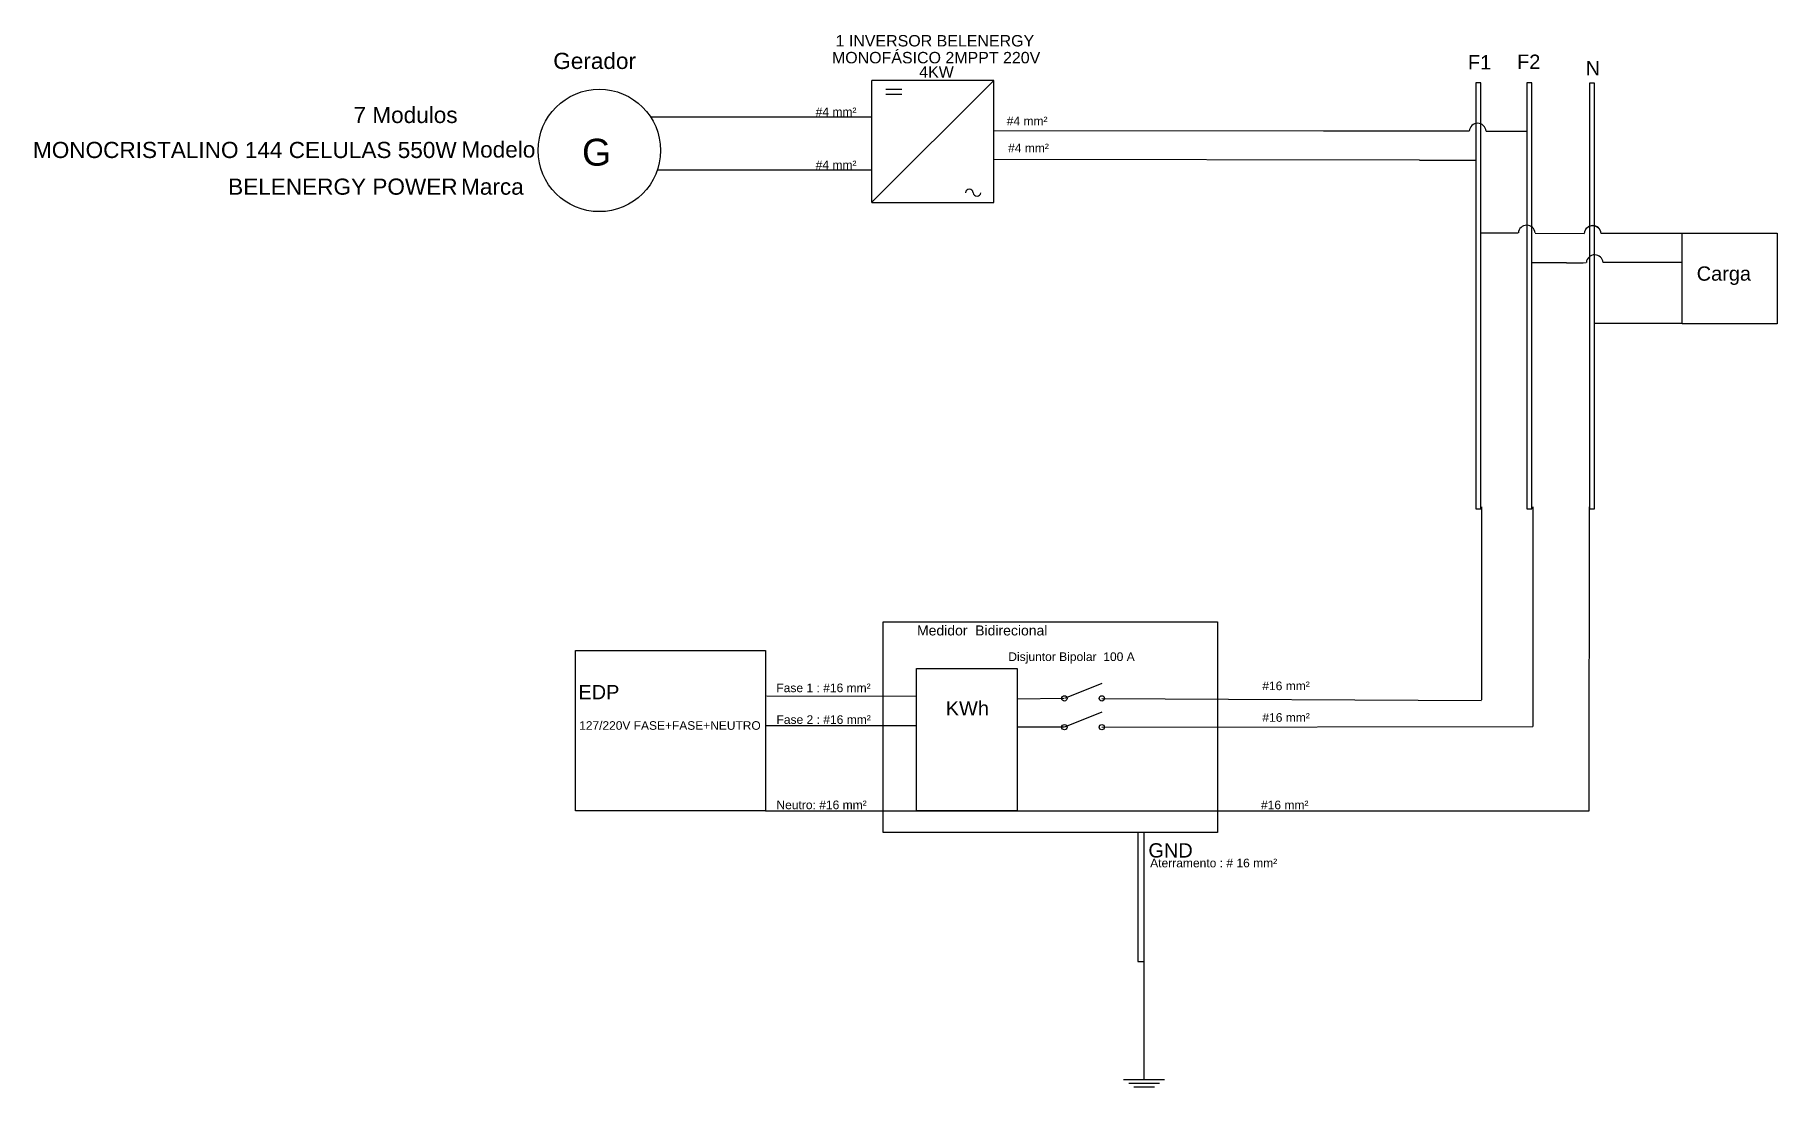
# Model space of a CAD drawing. Header units: millimetres. Extents: x 23326 to 52048, y 17286 to 34633.
import ezdxf

# ---------------------------------------------------------------- set-up
doc = ezdxf.new("R2010")
doc.units = ezdxf.units.MM
doc.styles.add('arial', font='arial.ttf')
doc.styles.get("Standard").update_dxf_attribs({"font": 'arial.ttf'})

msp = doc.modelspace()

# ---------------------------------------------------------------- linework, layer by layer
for p, q in [((39136, 33881), (37124, 33881)), ((39136, 33881), (37124, 31873)), ((37124, 31871), (37124, 33881)), ((37352, 33738), (37621, 33738)), ((37352, 33655), (37621, 33655)), ((39136, 31871), (39136, 33881)), ((47079, 33839), (47079, 26819)), ((47163, 33839), (47079, 33839)), ((47163, 26819), (47163, 33839)), ((47922, 33839), (47922, 27937)), ((48006, 33839), (47922, 33839)), ((47922, 33839), (47922, 26819)), ((48006, 33839), (47922, 33839)), ((48006, 27937), (48006, 33839)), ((48006, 26819), (48006, 33839)), ((48952, 33837), (48952, 27936)), ((49037, 33837), (48952, 33837)), ((48952, 33837), (48952, 26817)), ((49037, 33837), (48952, 33837)), ((49037, 27936), (49037, 33837)), ((49037, 26817), (49037, 33837)), ((37124, 33277), (33477, 33277)), ((44571, 33043), (39136, 33053)), ((46966, 33043), (44571, 33043)), ((47249, 33047), (47922, 33047)), ((46150, 32566), (39136, 32576)), ((46150, 32566), (47078, 32566)), ((37124, 32402), (33586, 32402)), ((37124, 31871), (39136, 31871)), ((47779, 31366), (47163, 31366)), ((48059, 31366), (48869, 31357)), ((49146, 31361), (50414, 31361)), ((50414, 31361), (50483, 31361)), ((48574, 30873), (48004, 30876)), ((48574, 30873), (48852, 30877)), ((48852, 30877), (48902, 30879)), ((49179, 30883), (50138, 30883)), ((50138, 30883), (50483, 30883)), ((49037, 29882), (50483, 29882)), ((47079, 26819), (47163, 26819)), ((47177, 26852), (47177, 23670)), ((47922, 26819), (48006, 26819)), ((48020, 26852), (48020, 23233)), ((48950, 21839), (48954, 26851)), ((48952, 26817), (49037, 26817)), ((40915, 23941), (40299, 23694)), ((35377, 23730), (35372, 23730)), ((37858, 23726), (35392, 23730)), ((40291, 23691), (39513, 23680)), ((40915, 23694), (47177, 23658)), ((40915, 23466), (40299, 23220)), ((35377, 23243), (35372, 23243)), ((37858, 23241), (35377, 23243)), ((40293, 23219), (39518, 23220)), ((40915, 23220), (48020, 23233)), ((35372, 21839), (48950, 21839))]:
    msp.add_line(p, q)
at = {"color": 3}
for p, q in [((41511, 21487), (41511, 19355)), ((41612, 19355), (41612, 21487)), ((41511, 19355), (41612, 19355)), ((41612, 17413), (41612, 19355)), ((41949, 17404), (41275, 17404)), ((41865, 17345), (41359, 17345)), ((41781, 17286), (41444, 17286))]:
    msp.add_line(p, q, dxfattribs=at)
for points in [[(50483, 31361), (52048, 31361), (52048, 29869), (50483, 29869)], [(37310, 24957), (42824, 24957), (42824, 21485), (37310, 21485)], [(32240, 24485), (35372, 24485), (35372, 21839), (32240, 21839)], [(37858, 24187), (39518, 24187), (39518, 21841), (37858, 21841)]]:
    msp.add_lwpolyline(points, close=True)
for centre, radius in [((32631, 32727), 1009), ((40299, 23694), 44), ((40915, 23694), 44), ((40299, 23220), 44), ((40915, 23220), 44)]:
    msp.add_circle(centre, radius)
for centre, radius, start, end in [((47110, 33035), 139, 4.8424, 175.1498), ((38731, 32026), 63.4, 3.9499, 176.0501), ((38858, 32035), 63.4, 183.9499, 356.0501), ((47920, 31355), 139, 4.8257, 175.1743), ((49008, 31349), 139, 4.8263, 175.1497), ((49007, 31346), 139, 4.8263, 175.1497), ((49041, 30867), 139, 4.8263, 175.1497)]:
    msp.add_arc(centre, radius, start, end)

# ---------------------------------------------------------------- texts
for s, height, p in [('1 INVERSOR BELENERGY', 188.29, (36526, 34441)), (' MONOFÁSICO 2MPPT 220V', 188.29, (36393, 34163)), ('F1', 235.4, (46951, 34063)), ('F2', 235.4, (47760, 34072)), ('N', 235, (48892, 33967)), ('4KW', 188.3, (37905, 33928)), ('#4 mm²', 142, (36198, 33292)), ('#4 mm²', 142, (39348, 33141)), ('G', 444, (32346, 32476)), ('#4 mm²', 142, (39370, 32696)), ('#4 mm²', 142, (36198, 32417)), ('Carga', 235.4, (50722, 30580)), ('Medidor  Bidirecional', 164.76, (37869, 24732)), ('Disjuntor Bipolar  100 A', 141.98, (39374, 24311)), ('EDP', 235.4, (32286, 23680)), ('Fase 1 : #16 mm²', 141.98, (35550, 23797)), ('#16 mm²', 142, (43561, 23830)), ('KWh', 235.4, (38342, 23413)), ('127/220V FASE+FASE+NEUTRO', 141.22, (32299, 23177)), ('Fase 2 : #16 mm²', 141.98, (35552, 23274)), ('#16 mm²', 142, (43562, 23309)), ('Neutro: #16 mm²', 141.98, (35551, 21868)), ('#16 mm²', 142, (43539, 21867)), ('GND', 235.4, (41683, 21071)), ('Aterramento : # 16 mm²', 141.98, (41712, 20910))]:
    msp.add_text(s, height=height).set_placement(p)
at = {"style": 'arial'}
for s, p in [('Gerador ', (31872, 34070)), ('Modelo', (30357, 32610)), ('Marca', (30352, 31997))]:
    msp.add_text(s, height=266.2, dxfattribs=at).set_placement(p)
at = {"color": 2, "style": 'arial'}
for s, height, p in [('7 Modulos', 266.2, (28579, 33179)), ('MONOCRISTALINO 144 CELULAS 550W', 266.22, (23295, 32602)), ('BELENERGY POWER', 266.22, (26513, 31997))]:
    msp.add_text(s, height=height, dxfattribs=at).set_placement(p)

doc.saveas('drawing.dxf')
